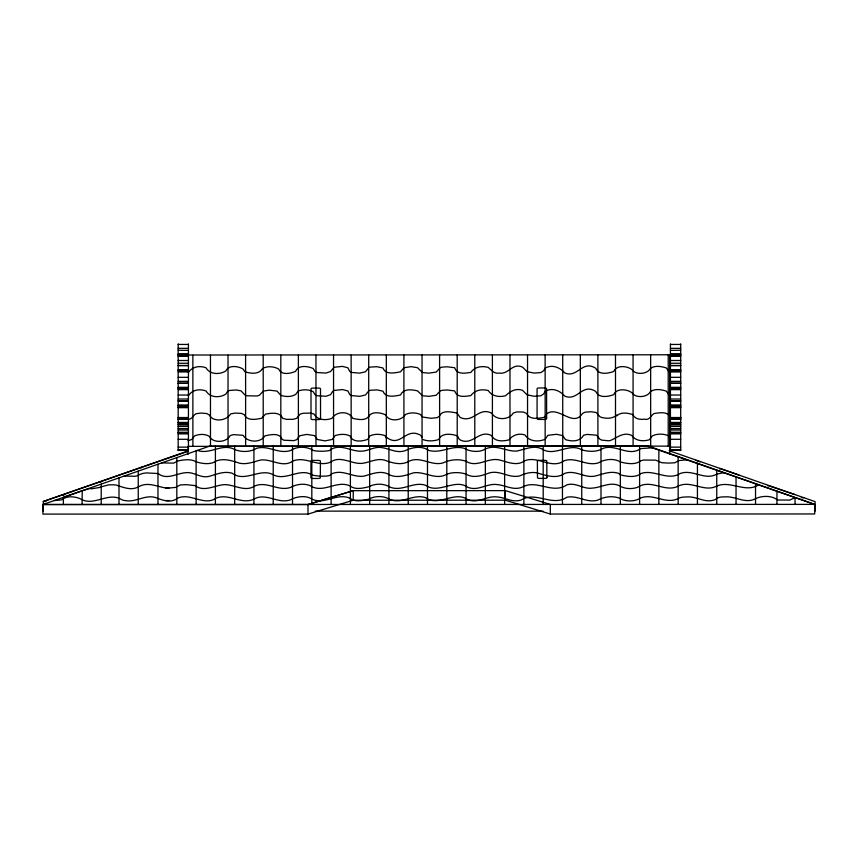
<?xml version="1.0" encoding="UTF-8"?>
<svg xmlns="http://www.w3.org/2000/svg" width="858" height="858" viewBox="0 0 858 858"><rect width="100%" height="100%" fill="white"/><g stroke="black" fill="none" stroke-linecap="round" stroke-linejoin="round"><path stroke-width="1.29" d="M43.297 511.078L43.297 501.501L188.288 450.868M62.87 494.755L63.042 494.819A6.735 2.413 0 0 1 63.964 495.227M141.248 467.91L141.248 467.288M700.031 461.872L695.859 460.306M719.765 468.994L719.765 468.371L739.006 475.075M815.1 511.207L815.1 501.63L669.122 450.697M82.1 504.493L82.218 490.744L89.382 488.61A10.682 3.84 0 0 0 92.031 488.728L100.107 487.398A14.511 5.223 0 0 0 101.212 486.829L108.473 484.909A15.508 5.577 0 0 1 116.087 485.017C123.359 487.344 131.392 491.001 138.803 486.668C149.185 480.898 159.095 488.181 169.23 488.202M677.809 486.272C690.872 479.558 704.193 492.857 716.752 486.036M546.192 415.004L546.954 413.62C558.644 405.512 573.101 428.056 582.518 413.427L585.167 412.162L591.13 411.754L596.106 412.473L600.192 416.945C605.394 418.79 612.58 419.09 616.816 414.972M368.715 416.452C371.696 410.875 381.113 412.666 385.671 414.907C388.813 422.082 401.876 421.031 405.48 414.489C410.017 412.312 415.894 412.419 420.452 414.5L422.05 416.741M546.149 415.133L544.294 417.31C538.631 418.318 529.45 420.152 526.544 413.459L523.423 412.033L517.031 411.904L513.331 412.988C509.03 420.248 495.999 420.613 491.763 413.245C478.485 406.349 473.691 423.584 460.145 417.46L457.003 413.03C451.791 412.14 442.224 409.609 439.543 415.958L437.344 417.621L430.941 418.296L423.026 417.085M368.715 416.473C365.261 421.128 357.582 419.38 352.735 418.361C349.077 410.66 336.304 411.089 332.046 418.286C325.718 420.667 317.46 420.302 313.953 413.964L310.242 413.127L303.164 413.245L300.193 414.092L296.632 418.329L293.243 419.315L286.722 419.39L282.7 418.361C280.008 411.69 271.321 413.041 265.562 414.124L261.626 418.243C256.124 419.401 247.093 421.16 244.251 414.704L241.463 413.406L235.178 413.084L230.63 413.91C226.694 420.924 213.181 422.554 209.245 414.961L206.789 413.567L201.072 413.063L196.053 413.717C192.953 415.208 192.117 419.648 187.934 419.348M616.827 415.894C620.506 411.701 628.045 412.988 632.807 414.586C634.802 418.994 639.832 419.734 644.347 419.197C649.742 420.677 650.643 415.465 654.064 413.535C658.858 412.913 665.615 411.368 669.261 415.369M408.204 461.711C400.579 465.615 391.688 462.784 384.255 460.027C376.104 458.097 369.433 462.676 361.819 463.374C351.555 464.264 340.347 455.051 330.609 462.13C317.664 467.535 306.145 455.973 293.028 460.939C282.808 468.447 271.278 458.451 260.403 460.06C253.732 461.808 247.179 464.65 239.843 463.299C232.411 460.885 224.496 458.043 216.398 460.875C210.982 465.025 202.059 463.77 196.117 461.786M446.804 474.249C452.659 471.954 460.188 472.157 466.141 474.174C473.359 478.635 482.314 475.557 489.478 472.876C500.364 470.034 508.805 478.367 519.54 475.954C524.688 473.627 530.105 471.879 536.046 472.683C544.927 474.957 556.059 479.633 564.8 473.359C575.654 469.669 584.223 478.281 595.034 476.083C602.691 474.238 610.059 470.634 618.489 473.305L620.345 474.774M716.752 486.057C730.448 480.094 745.763 493.522 758.719 484.759L814.703 504.386L814.703 513.963L550.321 514.039L505.383 500.203L353.228 500.246L308.011 514.103L42.9 514.092L42.9 504.515L209.652 446.117L648.015 445.988M331.113 449.335L329.14 450.622A18.05 6.499 0 0 1 313.706 450.632C307.486 446.407 297.115 446.01 290.862 450.407C278.786 454.622 268.693 444.959 256.66 448.273C250.354 452.252 241.355 452.37 234.684 449.485C222.083 442.739 210.274 454.987 197.361 450.418L196.117 450.858L196.128 504.461M331.113 449.302C341.581 443.489 351.673 452.059 362.162 451.147C369.122 450.74 374.925 446.096 382.336 447.694C389.875 448.831 396.471 453.314 404.772 450.858C411.904 447.308 421.728 445.42 428.668 450.375C441.087 453.989 451.587 444.841 464.049 448.251C470.248 451.78 479.107 452.82 485.349 449.024C496.021 443.929 506.038 451.565 516.505 451.104C524.989 449.485 534.845 444.262 543.189 449.678M600.997 449.442C613.588 441.977 628.346 457.711 640.669 448.595L653.453 447.726L646.964 445.988L814.703 504.386L42.9 504.515L308.001 504.536L353.228 490.679L505.383 490.626L550.321 504.461L550.321 514.039M600.997 449.485C595.259 452.123 587.751 451.576 581.735 449.849M716.752 474.12C704.815 480.898 692.856 468.951 680.362 473.444C667.599 481.381 654.332 469.069 641.065 473.455C635.617 478.056 626.651 476.447 620.345 474.817M446.825 474.227C435.746 480.609 424.785 471.128 413.567 472.812C405.888 475.353 396.879 478.667 388.921 474.517M408.226 461.636C419.841 455.298 430.77 466.216 442.846 462.977C449.86 459.62 458.451 458.665 466.044 461.239M298.359 390.905L295.624 394.466C291.312 397.104 285.489 396.911 280.823 395.366M298.391 390.873C303.11 389.425 308.859 389.221 313.245 391.741L314.886 394.551L316.709 395.71L326.04 396.257L330.587 394.68L332.668 391.345L334.137 390.433L342.524 389.575L347.93 390.98L349.71 394.498L351.405 395.592L359.759 396.321L365.487 394.97L368.908 390.701L370.495 390.24L377.027 389.897L382.947 391.162C385.703 398.369 394.766 396.01 400.45 395.045C403.485 388.277 411.647 389.564 417.514 390.862L422.05 395.291M677.82 486.389C665.25 492.17 653.346 480.598 640.583 485.617C635.21 489.607 624.967 489.457 619.53 485.778C610.102 481.402 601.619 487.462 592.599 488.073C583.301 489.618 576.308 482.089 566.87 484.845C552.842 494.562 537.076 479.493 523.133 486.733C514.199 491.119 505.909 485.403 497.265 484.588C486.872 483.075 478.507 491.409 467.91 487.355C454.954 477.927 438.502 494.648 425.707 485.306C413.041 481.113 402.091 492.31 389.478 486.915C383.88 483.29 374.849 483.376 368.983 486.701C363.181 488.191 355.073 490.068 350.118 485.939C337.087 480.083 325.439 492.374 312.387 487.001C306.531 482.711 296.621 483.901 290.54 487.441C278.099 491.613 267.17 480.888 254.847 485.939C245.131 492.567 234.213 484.33 224.153 484.641C214.757 485.296 203.893 492.417 194.991 485.574L186.1 484.652L180.201 484.974L175.633 487.408L167.16 488.202M716.752 474.088L724.098 472.619L758.719 484.759M188.46 395.645C192.095 389.822 199.678 388.502 206.092 391.023C209.835 397.93 220.034 398.005 225.901 394.058L227.552 391.409L229.73 390.422L236.261 389.972L241.001 390.84L244.97 394.97L246.9 395.795L257.143 395.967L259.427 395.259L263.213 391.13L269.219 390.154L277.07 391.076L280.791 395.334M188.46 372.458C192.074 366.623 199.624 365.336 206.038 367.814C209.813 374.721 219.948 374.828 225.879 370.892C228.507 364.693 238.288 366.13 242.911 368.951L244.927 371.75C250.493 373.616 259.105 374.71 262.409 368.618C267.01 365.733 274.206 366.43 278.732 369.069C281.027 375.622 290.905 373.552 295.602 371.299C298.327 364.586 308.022 366.162 313.224 368.543L314.865 371.353L316.677 372.522L325.997 373.069L330.555 371.514L334.105 367.256L342.46 366.387L347.898 367.792L349.699 371.299L351.372 372.404L359.609 373.133L365.444 371.814L368.876 367.546L370.463 367.074L376.866 366.709L382.904 367.943C385.671 375.171 394.691 372.812 400.396 371.879L403.957 367.739L411.046 366.666L417.503 367.674L422.039 372.104M82.218 490.744L63.374 497.34L63.374 504.504M188.331 451.201L43.297 501.501L45.978 501.501M353.228 490.583L308.001 504.536L308.011 514.103M187.945 440.733L191.72 439.5L194.552 435.907C199.035 433.998 204.901 433.719 209.18 436.25C213.02 443.597 226.512 442.76 230.234 435.542L233.526 434.62L243.104 435.317C247.372 442.589 260.542 443.221 264.908 435.875C269.905 434.749 279.526 432.432 281.853 438.931L283.762 440.229L293.833 440.615L296.643 439.714L299.796 435.746L306.799 434.405L314.371 435.585L317.481 439.543L325.043 440.873L332.228 439.457L335.274 435.521C339.972 434.084 345.624 433.676 350.075 436.003C352.67 442.782 362.215 441.387 367.685 439.393L369.819 435.928C374.41 433.708 380.191 433.955 384.942 435.596L386.647 438.288M124.185 476.051L135.114 476.265A7.465 2.681 0 0 0 137.57 475.6L138.352 475.235A11.69 4.204 0 0 0 139.135 474.721L142.482 473.509A14.768 5.309 0 0 1 146.6 472.93L158.033 473.53A1.845 0.665 0 0 1 158.387 473.691C166.591 480.244 176.641 473.412 185.221 472.758C194.123 471.31 200.504 478.925 209.706 476.179C216.956 474.195 224.013 470.881 232.132 473.198C244.991 482.947 260.36 467.32 273.52 474.914C286.465 481.274 300.214 467.074 312.548 475.214L320.045 476.254L326.737 476.072L329.847 475.45L331.789 473.745C343.254 469.015 352.767 477.842 364.017 476.126C371.879 473.948 380.877 469.98 388.921 474.495M724.098 472.619L687.397 459.759L679.279 460.531L674.624 462.794L668.843 463.084L661.958 462.762L655.651 460.135L643.682 460.049L640.765 460.746C635.456 465.229 626.469 463.588 620.345 461.926M54.14 500.579L61.272 499.924A4 1.437 0 0 0 62.184 499.549C66.87 495.592 75.129 496.46 80.33 498.798C93.694 507.057 108.129 491.495 121.289 499.431A7.883 2.842 0 0 0 126.287 500.75C136.283 502.144 144.895 494.712 155.159 497.404C162.108 500.096 170.914 503.603 177.756 498.101C190.68 492.492 204.129 506.563 216.302 498.058C229.279 493.039 240.905 504.944 253.807 499.217C265.766 492.074 278.003 504.375 290.54 499.828C296.632 496.289 306.531 495.087 312.387 499.377C325.439 504.751 337.087 492.471 350.118 498.316C355.073 502.445 363.181 500.568 368.983 499.077C374.849 495.763 383.88 495.667 389.478 499.302C402.091 504.697 413.03 493.489 425.707 497.694C438.427 507.089 455.008 490.272 467.91 499.742C478.507 503.796 486.861 495.431 497.275 496.964C505.491 497.522 512.462 502.917 521.224 499.967C535.478 490.851 552.477 507.121 566.87 497.232C577.809 495.034 586.636 503.335 597.79 500.139C604.279 496.643 612.301 495.624 619.53 498.166C624.999 501.93 635.167 501.823 640.583 498.005C653.346 493.007 665.261 504.536 677.82 498.777C680.555 496.879 684.437 497.093 687.708 496.889C697.254 496.471 705.201 503.528 715.143 499.624C717.674 497.039 721.396 496.814 724.86 496.889C735.134 495.903 744.905 503.936 755.051 498.959C760.864 495.785 770.999 495.141 776.833 499.506A4.622 1.662 0 0 0 778.303 500L789.81 500.075L793.907 498.155A6.735 2.424 0 0 1 794.958 497.672L795.13 504.386M178.174 344.433L188.438 344.455M670.43 344.455L680.694 344.433M178.174 348.337L188.438 348.337M670.43 348.337L680.694 348.337M178.174 350.246L188.438 350.386M670.43 350.386L680.694 350.246M178.174 353.839L188.438 353.861M670.43 353.839L680.694 353.861M178.174 354.504L188.438 354.504M670.43 354.504L680.694 354.504M178.174 354.74L188.438 354.74M670.43 354.74L680.694 354.74M187.923 355.019L669.744 354.783L669.776 454.279M178.174 355.845L188.438 355.845M670.43 355.845L680.694 355.845M178.174 356.156L188.438 356.156M670.43 356.156L680.694 356.156M178.174 360.51L188.438 360.51M670.43 360.51L680.694 360.51M178.174 363.266L188.438 363.266M670.43 363.266L680.694 363.266M178.174 365.476L188.438 365.476M670.43 365.476L680.694 365.476M178.174 365.626L188.438 365.626M670.43 365.626L680.694 365.626M178.174 369.648L188.438 369.616M670.43 369.648L680.694 369.616M178.174 370.399L188.438 370.399M670.43 370.399L680.694 370.399M178.174 370.667L188.438 370.667M670.43 370.667L680.694 370.667M178.174 371.943L188.438 371.943M670.43 371.943L680.694 371.943M178.174 377.327L188.438 377.327M670.43 377.327L680.694 377.327M178.174 381.349L188.438 381.349M670.43 381.349L680.694 381.349M178.174 383.183L188.438 383.183M670.43 383.183L680.694 383.183M178.174 383.333L188.438 383.333M670.43 383.333L680.694 383.333M178.174 387.323L188.438 387.355M670.43 387.355L680.694 387.323M178.174 388.095L188.438 388.095M670.43 388.095L680.694 388.095M178.174 388.374L188.438 388.374M670.43 388.374L680.694 388.374M178.174 389.639L188.438 389.639M670.43 389.639L680.694 389.639M178.174 395.034L188.438 395.034M670.43 395.034L680.694 395.034M178.174 399.024L188.438 399.024M670.43 399.024L680.694 399.024M178.174 400.858L188.438 400.858M670.43 400.858L680.694 400.858M178.174 401.029L188.438 401.029M670.43 401.029L680.694 401.029M178.174 404.997L188.438 404.997M670.43 404.997L680.694 404.997M178.174 405.802L188.438 405.802M670.43 405.802L680.694 405.802M178.174 406.102L188.438 406.102M670.43 406.102L680.694 406.102M178.174 407.314L188.438 407.314M670.43 407.314L680.694 407.314M178.174 407.668L188.438 407.668M670.43 407.668L680.694 407.668M178.174 417.535L188.438 417.535M670.43 417.535L680.694 417.535M178.174 417.728L188.438 417.76M670.43 417.728L680.694 417.76M178.174 417.803L188.438 417.921M670.43 417.803L680.694 417.921M178.174 419.348L188.438 419.348M670.43 419.348L680.694 419.348M178.174 422.426L188.438 422.426M670.43 422.426L680.694 422.426M178.174 422.79L188.438 422.79M670.43 422.79L680.694 422.79M178.174 424.109L188.438 424.109M670.43 424.109L680.694 424.109M178.174 424.892L188.438 424.892M670.43 424.892L680.694 424.892M178.174 426.469L188.438 426.469M670.43 426.469L680.694 426.469M178.174 428.614L188.438 428.614M670.43 428.614L680.694 428.614M178.174 430.03L188.438 430.03M670.43 430.03L680.694 430.03M178.174 432.271L188.438 432.271M670.43 432.271L680.694 432.271M178.174 432.775L188.438 432.775M670.43 432.775L680.694 432.775M178.174 433.869L188.438 433.869M670.43 433.869L680.694 433.869M178.174 439.296L188.438 439.296M670.43 439.296L680.694 439.296M187.945 446.364L669.776 446.128M178.174 447.136L188.438 447.136M670.43 447.136L680.694 447.136M178.174 449.946L188.438 449.849M670.43 449.849L680.694 449.946M178.174 450.032L188.438 450.053L188.438 343.897M670.43 450.032L680.694 450.053M169.241 500.589L165.884 500.579M315.304 511.121L543.093 511.164M166.709 488.202L165.884 488.191M803.86 497.704L801.393 497.64M423.015 372.629L428.946 373.133L436.164 372.093L440.379 367.567L442.117 367.127L447.125 366.784L454.643 367.717C456.971 374.925 465.1 373.219 470.827 372.393C474.828 366.709 481.681 365.69 488.256 367.374C491.462 370.238 494.176 374.077 499.227 373.091C508.912 374.71 512.129 362.366 522.619 367.17L527.155 371.718L534.212 373.069L540.862 372.597L543.8 370.602L544.991 368.2C552.026 364.071 559.931 367.396 564.693 372.887C577.766 378.55 582.099 359.405 595.784 368.318C598.584 375.311 608.279 373.541 613.749 371.428C616.623 364.586 627.616 365.969 632.164 369.766C635.649 375.268 647.533 374.185 650.246 368.618C654.557 365.1 661.368 366.334 666.28 367.932L669.251 371.986M423.026 395.817L428.957 396.321L436.175 395.27L440.401 390.755L442.127 390.315L447.147 389.972L454.654 390.916C456.971 398.155 465.133 396.385 470.86 395.581C474.935 390.036 481.606 388.824 488.202 390.54C492.117 396.289 498.852 397.404 505.459 395.795C510.124 391.548 515.454 387.805 522.501 390.326L527.069 394.841L534.137 396.257L540.712 395.828L543.779 393.854L544.948 391.452C551.93 387.215 559.931 390.551 564.682 396.064C577.766 401.78 582.067 382.614 595.774 391.473C598.573 398.466 608.258 396.739 613.738 394.626C616.634 387.795 627.595 389.157 632.164 392.943C635.66 398.455 647.522 397.372 650.257 391.806C654.568 388.309 661.368 389.511 666.291 391.119L669.251 395.163M99.281 481.949L100.944 482.25M505.094 490.54L505.383 500.203M794.626 494.476L768.618 485.789A10.682 3.829 0 0 1 767.771 485.853M687.397 459.759L648.122 445.988M423.037 439.596C427.949 441.398 433.633 441.205 438.567 439.575C441.688 432.475 451.694 433.826 457.636 435.993L458.826 438.749L460.403 440.079C472.844 445.817 479.311 429.107 491.591 435.639C494.894 441.859 502.97 441.441 508.944 439.854C512.805 435.006 518.725 432.925 524.999 434.974C529.182 441.623 538.331 442.138 545.162 439.285L547.844 435.328L556.456 434.298L562.569 435.553L565.529 439.607C571.836 441.731 580.18 441.688 583.579 435.231L587.097 434.405L596.567 435.188L599.871 439.221L601.855 440.154L608.054 440.722A26.512 16.109 0 0 0 609.995 440.658C616.988 437.955 623.09 431.499 631.778 435.414C635.574 441.023 642.771 441.613 649.206 439.843L652.412 435.864C657.207 433.515 663.449 433.676 668.35 435.66L669.261 436.765M161.787 462.88L173.648 463.127L177.735 461.003C183.505 459.759 190.841 458.622 196.117 461.754M543.275 449.785C555.812 456.177 569.465 442.546 581.735 449.817M466.044 461.272C476.941 468.221 487.827 457.26 499.302 459.931C507.335 461.915 516.848 466.538 524.581 460.843C538.041 455.287 551.437 469.744 564.35 460.682C576.308 456.746 586.25 466.505 598.369 462.902C604.675 459.137 613.931 458 620.345 461.894M386.443 437.205C399.946 447.994 405.148 428.517 418.618 434.298A5.051 3.078 0 0 1 420.86 435.617L422.061 437.462M755.533 483.633L755.533 504.139M668.21 354.955L668.232 446.128M650.643 354.955L650.675 446.139M633.065 354.804L633.097 446.139M615.486 354.976L615.518 446.149M597.887 354.987L597.919 446.16M580.33 354.998L580.351 446.171M562.709 355.008L562.741 446.181M545.13 355.008L545.162 446.181M527.531 355.019L527.563 446.192M509.974 355.03L509.995 446.203M492.395 355.04L492.417 446.214M474.774 355.051L474.806 446.224M457.196 355.051L457.217 446.385M439.596 355.062L439.628 446.235M422.039 355.073L422.061 446.246M403.904 355.083L403.925 446.257M386.315 355.094L386.336 446.267M368.704 355.094L368.726 446.278M353.228 490.679L353.228 500.246M351.136 355.105L351.158 446.278M333.548 354.955L333.569 446.289M315.959 355.126L315.98 446.299M298.38 355.137L298.402 446.31M280.813 355.148L280.845 446.321M263.202 355.148L263.224 446.321M245.602 355.158L245.624 446.332M228.024 355.169L228.046 446.342M210.457 355.18L210.489 446.353M192.868 355.191L192.889 446.364M187.945 448.691L187.956 454.515M776.951 491.151L776.951 504.129M736.035 476.801L736.035 504.3M716.752 470.045L716.752 504.311M697.425 463.277L697.436 504.311M680.694 343.897L680.694 450.568M678.142 456.52L678.163 504.322M670.43 343.897L670.43 450.257M658.858 449.753L658.869 504.322M639.596 445.988L639.607 504.332M620.334 445.999L620.345 504.332M600.997 446.01L601.008 504.343M581.735 446.01L581.745 504.343M562.451 446.021L562.462 504.354M543.189 446.021L543.2 504.354M523.873 446.031L523.884 504.365M504.633 446.031L504.633 504.375M485.349 446.042L485.349 504.375M466.044 446.042L466.055 504.386M446.804 446.053L446.804 504.386M427.477 446.053L427.488 504.397M408.215 446.063L408.226 504.397M388.921 446.063L388.931 504.407M369.659 446.074L369.669 504.407M350.386 446.074L350.396 504.418M331.113 446.085L331.113 504.418M311.808 446.085L311.819 504.429M292.524 446.096L292.524 504.429M273.23 446.106L273.23 504.44M253.925 446.106L253.936 504.44M234.684 446.117L234.684 504.45M215.412 446.117L215.39 504.45M178.174 343.897L178.174 450.568M176.812 457.625L176.823 504.461M157.969 464.221L157.979 504.472M138.235 471.128L138.245 504.483M118.994 477.863L118.994 504.483M101.212 484.094L101.212 504.493M311.486 474.109A3.818 1.373 0 0 1 311.701 474.345M320.538 417.717L320.538 418.693A1.459 0.879 0 0 1 319.09 419.562L312.462 419.562A1.459 0.879 0 0 1 311.004 418.725L311.004 388.867A1.459 0.879 0 0 1 312.301 388.095L319.187 388.095A1.459 0.879 0 0 1 320.517 388.846L320.538 417.717M546.621 417.599L546.621 418.586A1.459 0.879 0 0 1 545.162 419.444L538.534 419.444A1.459 0.879 0 0 1 537.076 418.607L537.076 388.76A1.459 0.879 0 0 1 538.374 387.988L545.259 387.977A1.459 0.879 0 0 1 546.589 388.728L546.621 417.599M310.993 461.411L310.896 477.831A1.973 0.708 0 0 0 312.88 478.464L318.436 478.474A1.963 0.708 0 0 0 320.302 477.756L320.42 461.143A1.963 0.708 0 0 0 318.511 460.435L312.988 460.424A1.963 0.708 0 0 0 311.004 461.078L310.993 461.411M546.9 477.509L546.9 477.756A1.973 0.708 0 0 1 544.905 478.399L539.36 478.399A1.963 0.708 0 0 1 537.483 477.691L537.365 461.078A1.963 0.708 0 0 1 539.274 460.371L544.798 460.36A1.963 0.708 0 0 1 546.782 461.014L546.9 477.509M188.438 419.026L178.174 419.026L188.438 419.101M680.694 419.026L670.43 419.026L680.694 419.101"/></g></svg>
